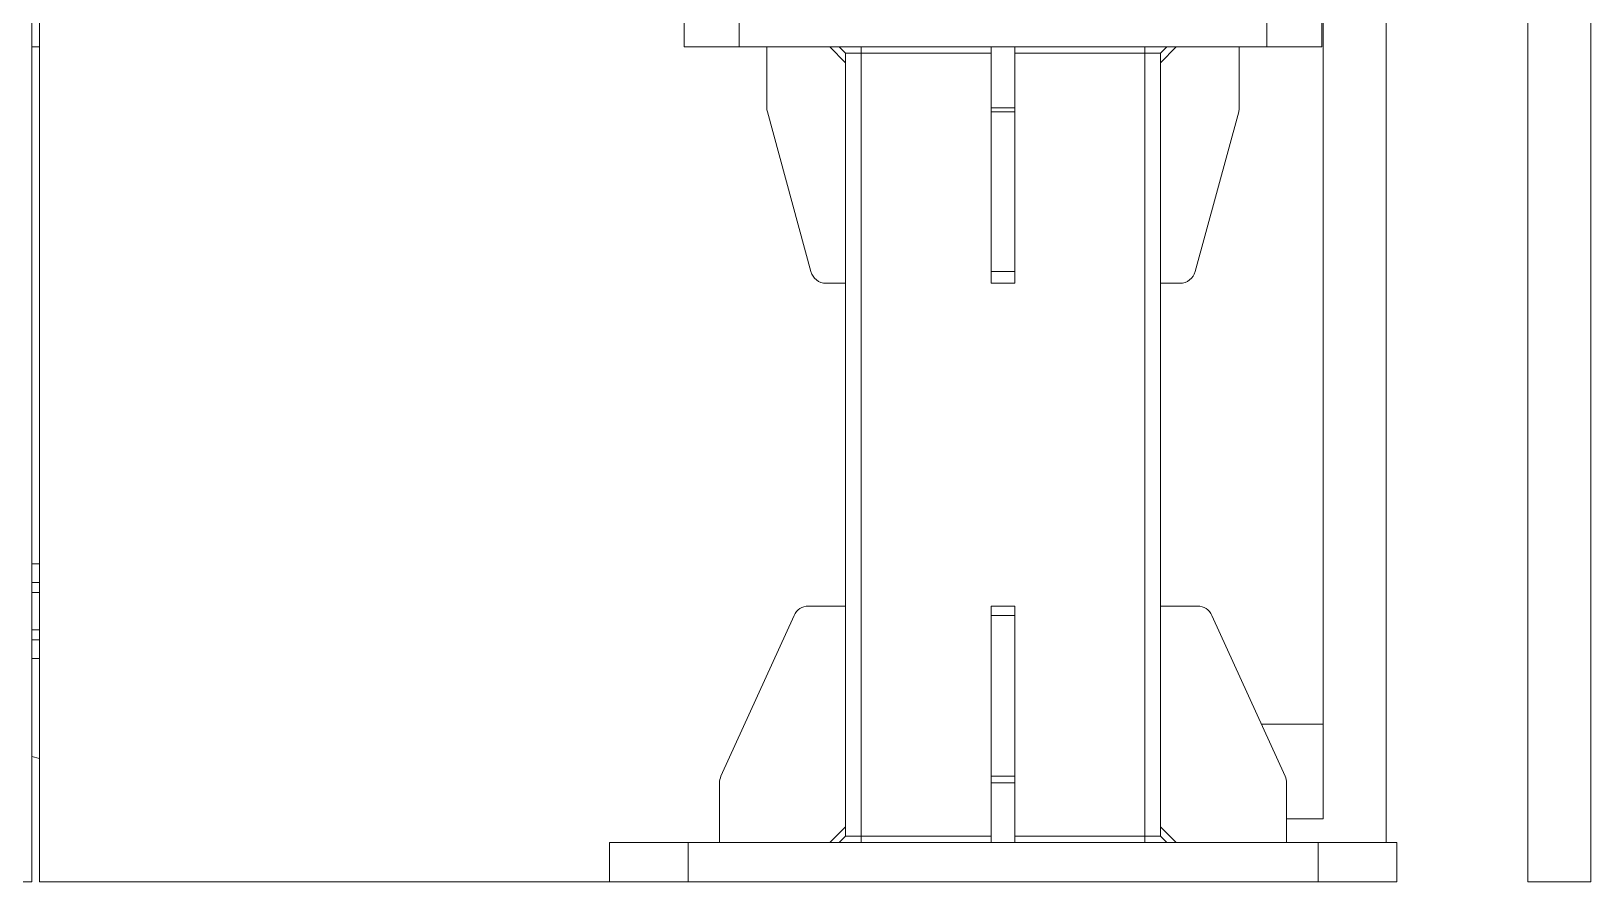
# Model space of a CAD drawing. Header units: millimetres. Extents: x 169 to 14583, y -399 to 10804.
# Drawn here: x 12394 to 13384, y 1076 to 1616 of the extents above; entities that cross this region are included whole.
import ezdxf

# ---------------------------------------------------------------- set-up
doc = ezdxf.new("R2010")
doc.units = ezdxf.units.MM
doc.header["$LTSCALE"] = 35

msp = doc.modelspace()

# ---------------------------------------------------------------- linework, layer by layer
at = {"color": 7, "linetype": 'Continuous', "lineweight": 18}
for p, q in [((13344.243, 1076.159), (13344.243, 3236.159)), ((13384.243, 1076.159), (13384.243, 3236.159)), ((12394.243, 1076.159), (12394.243, 1986.159)), ((13214.243, 1795.159), (13214.243, 1116.159)), ((13254.243, 1795.159), (13254.243, 1101.159)), ((12399.243, 1676.159), (12399.243, 1076.159)), ((12808.522, 1606.159), (12808.522, 1626.159)), ((12843.522, 1626.159), (12843.522, 1606.159)), ((13178.522, 1606.159), (13178.522, 1626.159)), ((13213.522, 1626.159), (13213.522, 1606.159)), ((12394.243, 1606.159), (12399.243, 1606.159)), ((12843.522, 1606.159), (12808.522, 1606.159)), ((12843.522, 1606.159), (13178.522, 1606.159)), ((12861.022, 1567.498), (12861.022, 1606.159)), ((12901.022, 1606.159), (12911.022, 1596.159)), ((12907.022, 1606.159), (12911.022, 1602.159)), ((12921.022, 1606.159), (12921.022, 1602.159)), ((13003.522, 1606.159), (13003.522, 1567.498)), ((13018.522, 1606.159), (13018.522, 1567.498)), ((13101.022, 1602.159), (13101.022, 1606.159)), ((13111.022, 1602.159), (13115.022, 1606.159)), ((13111.022, 1596.159), (13121.022, 1606.159)), ((13161.022, 1606.159), (13161.022, 1567.498)), ((13213.522, 1606.159), (13178.522, 1606.159)), ((12921.022, 1602.159), (12911.022, 1602.159)), ((12911.022, 1105.159), (12911.022, 1602.159)), ((13003.522, 1602.159), (12921.022, 1602.159)), ((12921.022, 1105.159), (12921.022, 1602.159)), ((13101.022, 1602.159), (13018.522, 1602.159)), ((13111.022, 1602.159), (13101.022, 1602.159)), ((13101.022, 1105.159), (13101.022, 1602.159)), ((13111.022, 1105.159), (13111.022, 1602.159)), ((12889.012, 1463.528), (12861.374, 1564.867)), ((13003.522, 1567.498), (13018.522, 1567.498)), ((13003.522, 1567.498), (13003.522, 1564.867)), ((13003.522, 1564.867), (13018.522, 1564.867)), ((13003.522, 1564.867), (13003.522, 1463.528)), ((13018.522, 1567.498), (13018.522, 1564.867)), ((13018.522, 1564.867), (13018.522, 1463.528)), ((13160.67, 1564.867), (13133.032, 1463.528)), ((12911.022, 1456.159), (12898.66, 1456.159)), ((13003.522, 1463.528), (13018.522, 1463.528)), ((13003.522, 1463.528), (13003.522, 1456.159)), ((13003.522, 1456.159), (13018.522, 1456.159)), ((13018.522, 1463.528), (13018.522, 1456.159)), ((13123.384, 1456.159), (13111.022, 1456.159)), ((12399.243, 1277.959), (12394.243, 1277.959)), ((12399.243, 1266.109), (12394.243, 1266.109)), ((12399.243, 1259.809), (12394.243, 1259.809)), ((12887.461, 1251.159), (12911.022, 1251.159)), ((13003.522, 1251.159), (13018.522, 1251.159)), ((13003.522, 1251.159), (13003.522, 1245.297)), ((13018.522, 1251.159), (13018.522, 1245.297)), ((13111.022, 1251.159), (13134.583, 1251.159)), ((12831.918, 1143.131), (12878.357, 1245.297)), ((13003.522, 1245.297), (13018.522, 1245.297)), ((13003.522, 1245.297), (13003.522, 1143.131)), ((13018.522, 1245.297), (13018.522, 1143.131)), ((13143.686, 1245.297), (13190.126, 1143.131)), ((12399.243, 1236.109), (12394.243, 1236.109)), ((12399.243, 1229.809), (12394.243, 1229.809)), ((12399.243, 1217.959), (12394.243, 1217.959)), ((13214.243, 1176.159), (13175.113, 1176.159)), ((12399.243, 1154.42), (12394.243, 1155.662)), ((12831.022, 1101.159), (12831.022, 1138.993)), ((13003.522, 1143.131), (13003.522, 1138.993)), ((13003.522, 1143.131), (13018.522, 1143.131)), ((13003.522, 1138.993), (13003.522, 1101.159)), ((13003.522, 1138.993), (13018.522, 1138.993)), ((13018.522, 1143.131), (13018.522, 1138.993)), ((13018.522, 1138.993), (13018.522, 1101.159)), ((13191.022, 1138.993), (13191.022, 1101.159)), ((12911.022, 1111.159), (12901.022, 1101.159)), ((13121.022, 1101.159), (13111.022, 1111.159)), ((13214.243, 1116.159), (13191.022, 1116.159)), ((12761.022, 1076.159), (12761.022, 1101.159)), ((12761.022, 1101.159), (12811.022, 1101.159)), ((12811.022, 1101.159), (12811.022, 1076.159)), ((13211.022, 1101.159), (12811.022, 1101.159)), ((12911.022, 1105.159), (12907.022, 1101.159)), ((12911.022, 1105.159), (12921.022, 1105.159)), ((12921.022, 1105.159), (13003.522, 1105.159)), ((12921.022, 1105.159), (12921.022, 1101.159)), ((13018.522, 1105.159), (13101.022, 1105.159)), ((13101.022, 1101.159), (13101.022, 1105.159)), ((13101.022, 1105.159), (13111.022, 1105.159)), ((13115.022, 1101.159), (13111.022, 1105.159)), ((13211.022, 1076.159), (13211.022, 1101.159)), ((13211.022, 1101.159), (13261.022, 1101.159)), ((13261.022, 1101.159), (13261.022, 1076.159)), ((12394.243, 1076.159), (12354.243, 1076.159)), ((12761.022, 1076.159), (12399.243, 1076.159)), ((12811.022, 1076.159), (12761.022, 1076.159)), ((13211.022, 1076.159), (12811.022, 1076.159)), ((13261.022, 1076.159), (13211.022, 1076.159)), ((13384.243, 1076.159), (13344.243, 1076.159))]:
    msp.add_line(p, q, dxfattribs=at)
for centre, start, end in [((12871.022, 1567.498), 180, 195.255119), ((13151.022, 1567.498), 344.744881, 0), ((12898.66, 1466.159), 195.255119, 270), ((13123.384, 1466.159), 270, 344.744881), ((12887.461, 1241.159), 90, 155.556045), ((13134.583, 1241.159), 24.443955, 90), ((12841.022, 1138.993), 155.556045, 180), ((13181.022, 1138.993), 0, 24.443955)]:
    msp.add_arc(centre, 10, start, end, dxfattribs=at)

doc.saveas('drawing.dxf')
